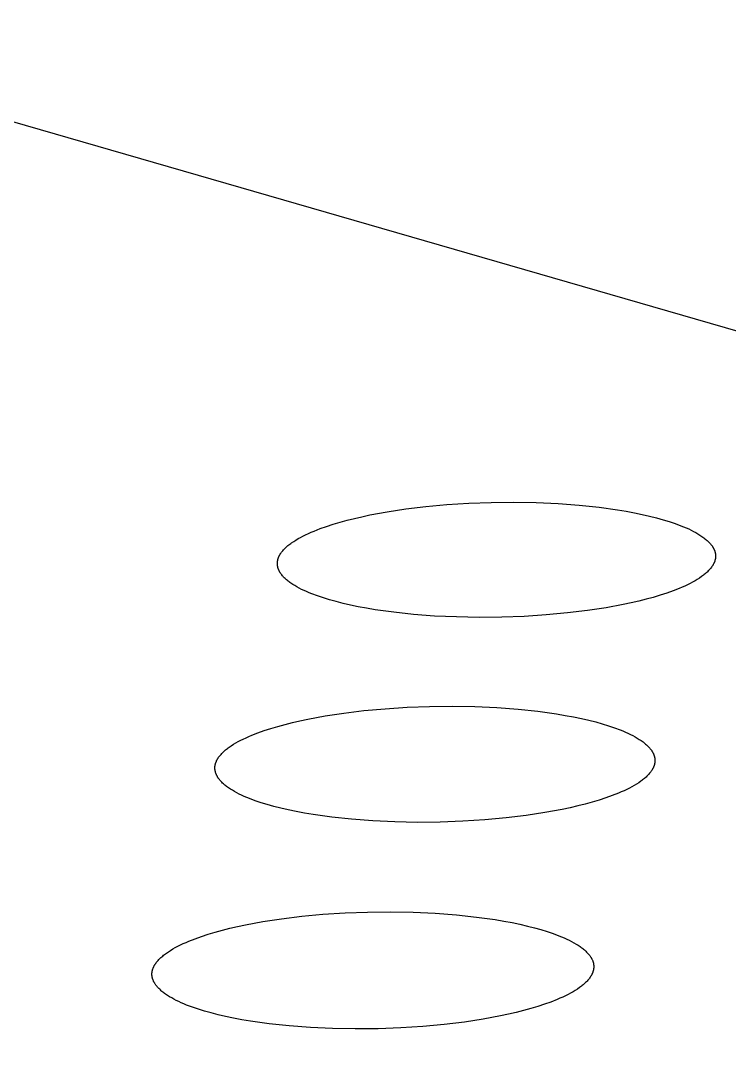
# Model space of a CAD drawing. Header units: millimetres. Extents: x -987 to 2591, y -102 to 2398.
# Drawn here: x -106.68 to -97.31, y 748.63 to 762.49 of the extents above; entities that cross this region are included whole.
import ezdxf

# ---------------------------------------------------------------- set-up
doc = ezdxf.new("R2010")
doc.units = ezdxf.units.MM
doc.header["$MEASUREMENT"] = 0
doc.layers.add('Utwórz2D linie widoczne', color=7, linetype='Continuous', true_color=0x000000)

msp = doc.modelspace()

# ---------------------------------------------------------------- linework, layer by layer
at = {"layer": 'Utwórz2D linie widoczne'}
for p, q in [((-146.357, 772.605), (34.728, 720.23)), ((-101.589, 756.031), (-101.324, 756.063)), ((-101.324, 756.063), (-101.045, 756.089)), ((-101.045, 756.089), (-100.755, 756.107)), ((-100.755, 756.107), (-100.458, 756.118)), ((-100.458, 756.118), (-100.158, 756.121)), ((-100.158, 756.121), (-99.861, 756.116)), ((-99.861, 756.116), (-99.571, 756.102)), ((-99.571, 756.102), (-99.293, 756.081)), ((-99.293, 756.081), (-99.03, 756.054)), ((-99.03, 756.054), (-98.785, 756.019)), ((-102.365, 755.882), (-102.268, 755.906)), ((-102.268, 755.906), (-102.168, 755.929)), ((-102.168, 755.929), (-102.062, 755.952)), ((-102.062, 755.952), (-101.835, 755.994)), ((-101.835, 755.994), (-101.589, 756.031)), ((-98.785, 756.019), (-98.671, 756)), ((-98.671, 756), (-98.562, 755.98)), ((-98.562, 755.98), (-98.458, 755.959)), ((-98.458, 755.959), (-98.361, 755.936)), ((-98.361, 755.936), (-98.269, 755.913)), ((-98.269, 755.913), (-98.182, 755.889)), ((-102.803, 755.739), (-102.723, 755.771)), ((-102.723, 755.771), (-102.638, 755.801)), ((-102.638, 755.801), (-102.55, 755.829)), ((-102.55, 755.829), (-102.459, 755.857)), ((-102.459, 755.857), (-102.365, 755.882)), ((-98.182, 755.889), (-98.101, 755.865)), ((-98.101, 755.865), (-98.022, 755.838)), ((-98.022, 755.838), (-97.947, 755.81)), ((-97.947, 755.81), (-97.911, 755.796)), ((-97.911, 755.796), (-97.877, 755.781)), ((-97.877, 755.781), (-97.843, 755.766)), ((-97.843, 755.766), (-97.81, 755.75)), ((-103.044, 755.62), (-103.013, 755.638)), ((-103.013, 755.638), (-102.982, 755.655)), ((-102.982, 755.655), (-102.949, 755.673)), ((-102.949, 755.673), (-102.914, 755.69)), ((-102.914, 755.69), (-102.878, 755.707)), ((-102.878, 755.707), (-102.841, 755.723)), ((-102.841, 755.723), (-102.803, 755.739)), ((-97.81, 755.75), (-97.779, 755.735)), ((-97.779, 755.735), (-97.749, 755.719)), ((-97.749, 755.719), (-97.721, 755.702)), ((-97.721, 755.702), (-97.694, 755.685)), ((-97.694, 755.685), (-97.668, 755.668)), ((-97.668, 755.668), (-97.656, 755.66)), ((-97.656, 755.66), (-97.644, 755.651)), ((-97.644, 755.651), (-97.633, 755.642)), ((-97.633, 755.642), (-97.621, 755.633)), ((-97.621, 755.633), (-97.611, 755.624)), ((-97.611, 755.624), (-97.6, 755.615)), ((-103.217, 755.479), (-103.208, 755.489)), ((-103.208, 755.489), (-103.199, 755.498)), ((-103.199, 755.498), (-103.19, 755.508)), ((-103.19, 755.508), (-103.18, 755.518)), ((-103.18, 755.518), (-103.17, 755.527)), ((-103.17, 755.527), (-103.159, 755.537)), ((-103.159, 755.537), (-103.148, 755.546)), ((-103.148, 755.546), (-103.136, 755.555)), ((-103.136, 755.555), (-103.124, 755.565)), ((-103.124, 755.565), (-103.112, 755.574)), ((-103.112, 755.574), (-103.099, 755.583)), ((-103.099, 755.583), (-103.072, 755.602)), ((-103.072, 755.602), (-103.044, 755.62)), ((-97.6, 755.615), (-97.591, 755.606)), ((-97.591, 755.606), (-97.581, 755.597)), ((-97.581, 755.597), (-97.572, 755.588)), ((-97.572, 755.588), (-97.564, 755.579)), ((-97.564, 755.579), (-97.555, 755.57)), ((-97.555, 755.57), (-97.548, 755.56)), ((-97.548, 755.56), (-97.541, 755.551)), ((-97.541, 755.551), (-97.534, 755.542)), ((-97.534, 755.542), (-97.53, 755.537)), ((-97.53, 755.537), (-97.527, 755.532)), ((-97.527, 755.532), (-97.524, 755.527)), ((-97.524, 755.527), (-97.521, 755.523)), ((-97.521, 755.523), (-97.519, 755.518)), ((-97.519, 755.518), (-97.516, 755.513)), ((-97.516, 755.513), (-97.513, 755.508)), ((-97.513, 755.508), (-97.511, 755.504)), ((-97.511, 755.504), (-97.509, 755.499)), ((-97.509, 755.499), (-97.507, 755.494)), ((-97.507, 755.494), (-97.504, 755.489)), ((-97.504, 755.489), (-97.502, 755.484)), ((-97.502, 755.484), (-97.501, 755.48)), ((-103.286, 755.341), (-103.285, 755.346)), ((-103.285, 755.346), (-103.284, 755.351)), ((-103.284, 755.351), (-103.283, 755.356)), ((-103.283, 755.356), (-103.282, 755.361)), ((-103.282, 755.361), (-103.28, 755.366)), ((-103.28, 755.366), (-103.279, 755.371)), ((-103.279, 755.371), (-103.277, 755.376)), ((-103.277, 755.376), (-103.276, 755.381)), ((-103.276, 755.381), (-103.274, 755.386)), ((-103.274, 755.386), (-103.272, 755.391)), ((-103.272, 755.391), (-103.27, 755.396)), ((-103.27, 755.396), (-103.268, 755.401)), ((-103.268, 755.401), (-103.265, 755.406)), ((-103.265, 755.406), (-103.263, 755.411)), ((-103.263, 755.411), (-103.261, 755.415)), ((-103.261, 755.415), (-103.258, 755.42)), ((-103.258, 755.42), (-103.255, 755.425)), ((-103.255, 755.425), (-103.252, 755.43)), ((-103.252, 755.43), (-103.249, 755.435)), ((-103.249, 755.435), (-103.246, 755.44)), ((-103.246, 755.44), (-103.239, 755.45)), ((-103.239, 755.45), (-103.232, 755.46)), ((-103.232, 755.46), (-103.225, 755.469)), ((-103.225, 755.469), (-103.217, 755.479)), ((-97.501, 755.48), (-97.499, 755.475)), ((-97.499, 755.475), (-97.497, 755.47)), ((-97.496, 755.347), (-97.498, 755.342)), ((-97.497, 755.47), (-97.496, 755.465)), ((-97.496, 755.465), (-97.494, 755.46)), ((-97.495, 755.352), (-97.496, 755.347)), ((-97.493, 755.357), (-97.495, 755.352)), ((-97.494, 755.46), (-97.493, 755.455)), ((-97.493, 755.455), (-97.492, 755.45)), ((-97.492, 755.362), (-97.493, 755.357)), ((-97.492, 755.45), (-97.491, 755.446)), ((-97.491, 755.367), (-97.492, 755.362)), ((-97.491, 755.446), (-97.49, 755.441)), ((-97.49, 755.372), (-97.491, 755.367)), ((-97.49, 755.441), (-97.489, 755.436)), ((-97.489, 755.377), (-97.49, 755.372)), ((-97.489, 755.436), (-97.489, 755.431)), ((-97.489, 755.431), (-97.488, 755.426)), ((-97.488, 755.387), (-97.489, 755.382)), ((-97.489, 755.382), (-97.489, 755.377)), ((-97.488, 755.426), (-97.488, 755.421)), ((-97.488, 755.421), (-97.487, 755.416)), ((-97.487, 755.396), (-97.488, 755.392)), ((-97.488, 755.392), (-97.488, 755.387)), ((-97.487, 755.416), (-97.487, 755.411)), ((-97.487, 755.411), (-97.487, 755.406)), ((-97.487, 755.406), (-97.487, 755.401)), ((-97.487, 755.401), (-97.487, 755.396)), ((-103.288, 755.327), (-103.287, 755.332)), ((-103.288, 755.322), (-103.288, 755.327)), ((-103.288, 755.317), (-103.288, 755.322)), ((-103.288, 755.312), (-103.288, 755.317)), ((-103.288, 755.307), (-103.288, 755.312)), ((-103.288, 755.302), (-103.288, 755.307)), ((-103.288, 755.297), (-103.288, 755.302)), ((-103.288, 755.292), (-103.288, 755.297)), ((-103.287, 755.287), (-103.288, 755.292)), ((-103.287, 755.337), (-103.286, 755.341)), ((-103.287, 755.332), (-103.287, 755.337)), ((-103.286, 755.282), (-103.287, 755.287)), ((-103.286, 755.278), (-103.286, 755.282)), ((-103.285, 755.273), (-103.286, 755.278)), ((-103.284, 755.268), (-103.285, 755.273)), ((-103.283, 755.263), (-103.284, 755.268)), ((-103.282, 755.258), (-103.283, 755.263)), ((-103.28, 755.253), (-103.282, 755.258)), ((-103.279, 755.248), (-103.28, 755.253)), ((-103.277, 755.243), (-103.279, 755.248)), ((-103.276, 755.239), (-103.277, 755.243)), ((-103.274, 755.234), (-103.276, 755.239)), ((-103.272, 755.229), (-103.274, 755.234)), ((-103.27, 755.224), (-103.272, 755.229)), ((-103.268, 755.219), (-103.27, 755.224)), ((-103.265, 755.215), (-103.268, 755.219)), ((-103.263, 755.21), (-103.265, 755.215)), ((-103.26, 755.205), (-103.263, 755.21)), ((-97.584, 755.21), (-97.594, 755.201)), ((-97.574, 755.22), (-97.584, 755.21)), ((-97.566, 755.23), (-97.574, 755.22)), ((-97.557, 755.239), (-97.566, 755.23)), ((-97.549, 755.249), (-97.557, 755.239)), ((-97.542, 755.259), (-97.549, 755.249)), ((-97.535, 755.268), (-97.542, 755.259)), ((-97.528, 755.278), (-97.535, 755.268)), ((-97.525, 755.283), (-97.528, 755.278)), ((-97.522, 755.288), (-97.525, 755.283)), ((-97.519, 755.293), (-97.522, 755.288)), ((-97.517, 755.298), (-97.519, 755.293)), ((-97.514, 755.303), (-97.517, 755.298)), ((-97.512, 755.308), (-97.514, 755.303)), ((-97.509, 755.313), (-97.512, 755.308)), ((-97.507, 755.318), (-97.509, 755.313)), ((-97.505, 755.322), (-97.507, 755.318)), ((-97.503, 755.327), (-97.505, 755.322)), ((-97.501, 755.332), (-97.503, 755.327)), ((-97.499, 755.337), (-97.501, 755.332)), ((-97.498, 755.342), (-97.499, 755.337)), ((-103.258, 755.2), (-103.26, 755.205)), ((-103.255, 755.195), (-103.258, 755.2)), ((-103.252, 755.191), (-103.255, 755.195)), ((-103.249, 755.186), (-103.252, 755.191)), ((-103.246, 755.181), (-103.249, 755.186)), ((-103.243, 755.176), (-103.246, 755.181)), ((-103.236, 755.167), (-103.243, 755.176)), ((-103.229, 755.158), (-103.236, 755.167)), ((-103.221, 755.148), (-103.229, 755.158)), ((-103.213, 755.139), (-103.221, 755.148)), ((-103.205, 755.13), (-103.213, 755.139)), ((-103.196, 755.121), (-103.205, 755.13)), ((-103.187, 755.112), (-103.196, 755.121)), ((-103.177, 755.103), (-103.187, 755.112)), ((-103.167, 755.094), (-103.177, 755.103)), ((-103.156, 755.085), (-103.167, 755.094)), ((-103.145, 755.076), (-103.156, 755.085)), ((-103.134, 755.067), (-103.145, 755.076)), ((-97.759, 755.08), (-97.791, 755.063)), ((-97.729, 755.098), (-97.759, 755.08)), ((-97.701, 755.116), (-97.729, 755.098)), ((-97.674, 755.135), (-97.701, 755.116)), ((-97.661, 755.144), (-97.674, 755.135)), ((-97.649, 755.153), (-97.661, 755.144)), ((-97.637, 755.163), (-97.649, 755.153)), ((-97.625, 755.172), (-97.637, 755.163)), ((-97.614, 755.182), (-97.625, 755.172)), ((-97.604, 755.191), (-97.614, 755.182)), ((-97.594, 755.201), (-97.604, 755.191)), ((-103.122, 755.058), (-103.134, 755.067)), ((-103.11, 755.05), (-103.122, 755.058)), ((-103.097, 755.041), (-103.11, 755.05)), ((-103.084, 755.033), (-103.097, 755.041)), ((-103.057, 755.016), (-103.084, 755.033)), ((-103.029, 754.999), (-103.057, 755.016)), ((-102.999, 754.983), (-103.029, 754.999)), ((-102.968, 754.967), (-102.999, 754.983)), ((-102.935, 754.952), (-102.968, 754.967)), ((-102.902, 754.937), (-102.935, 754.952)), ((-102.867, 754.922), (-102.902, 754.937)), ((-98.049, 754.947), (-98.134, 754.917)), ((-97.969, 754.978), (-98.049, 754.947)), ((-97.931, 754.995), (-97.969, 754.978)), ((-97.894, 755.011), (-97.931, 754.995)), ((-97.858, 755.028), (-97.894, 755.011)), ((-97.824, 755.045), (-97.858, 755.028)), ((-97.791, 755.063), (-97.824, 755.045)), ((-102.831, 754.907), (-102.867, 754.922)), ((-102.756, 754.879), (-102.831, 754.907)), ((-102.678, 754.853), (-102.756, 754.879)), ((-102.596, 754.828), (-102.678, 754.853)), ((-102.51, 754.804), (-102.596, 754.828)), ((-102.418, 754.781), (-102.51, 754.804)), ((-98.504, 754.811), (-98.604, 754.788)), ((-98.407, 754.835), (-98.504, 754.811)), ((-98.313, 754.861), (-98.407, 754.835)), ((-98.222, 754.888), (-98.313, 754.861)), ((-98.134, 754.917), (-98.222, 754.888)), ((-102.32, 754.758), (-102.418, 754.781)), ((-102.217, 754.737), (-102.32, 754.758)), ((-102.108, 754.717), (-102.217, 754.737)), ((-101.993, 754.697), (-102.108, 754.717)), ((-101.748, 754.663), (-101.993, 754.697)), ((-101.485, 754.635), (-101.748, 754.663)), ((-99.449, 754.654), (-99.728, 754.628)), ((-99.184, 754.686), (-99.449, 754.654)), ((-98.937, 754.723), (-99.184, 754.686)), ((-98.71, 754.765), (-98.937, 754.723)), ((-98.604, 754.788), (-98.71, 754.765)), ((-101.206, 754.614), (-101.485, 754.635)), ((-100.915, 754.601), (-101.206, 754.614)), ((-100.617, 754.596), (-100.915, 754.601)), ((-100.317, 754.599), (-100.617, 754.596)), ((-100.019, 754.609), (-100.317, 754.599)), ((-99.728, 754.628), (-100.019, 754.609)), ((-101.862, 753.387), (-101.57, 753.406)), ((-101.57, 753.406), (-101.272, 753.417)), ((-101.272, 753.417), (-100.971, 753.42)), ((-100.971, 753.42), (-100.673, 753.415)), ((-100.673, 753.415), (-100.382, 753.401)), ((-102.883, 753.249), (-102.655, 753.292)), ((-102.655, 753.292), (-102.408, 753.329)), ((-102.408, 753.329), (-102.142, 753.362)), ((-102.142, 753.362), (-101.862, 753.387)), ((-100.382, 753.401), (-100.102, 753.38)), ((-100.102, 753.38), (-99.838, 753.352)), ((-99.838, 753.352), (-99.593, 753.318)), ((-99.593, 753.318), (-99.478, 753.298)), ((-99.478, 753.298), (-99.368, 753.278)), ((-99.368, 753.278), (-99.264, 753.256)), ((-103.373, 753.126), (-103.282, 753.153)), ((-103.282, 753.153), (-103.187, 753.179)), ((-103.187, 753.179), (-103.09, 753.204)), ((-103.09, 753.204), (-102.989, 753.227)), ((-102.989, 753.227), (-102.883, 753.249)), ((-99.264, 753.256), (-99.166, 753.234)), ((-99.166, 753.234), (-99.074, 753.211)), ((-99.074, 753.211), (-98.987, 753.187)), ((-98.987, 753.187), (-98.905, 753.161)), ((-98.905, 753.161), (-98.827, 753.135)), ((-98.827, 753.135), (-98.751, 753.107)), ((-103.739, 752.985), (-103.703, 753.002)), ((-103.703, 753.002), (-103.666, 753.019)), ((-103.666, 753.019), (-103.627, 753.035)), ((-103.627, 753.035), (-103.547, 753.067)), ((-103.547, 753.067), (-103.462, 753.097)), ((-103.462, 753.097), (-103.373, 753.126)), ((-98.751, 753.107), (-98.715, 753.092)), ((-98.715, 753.092), (-98.68, 753.077)), ((-98.68, 753.077), (-98.647, 753.062)), ((-98.647, 753.062), (-98.614, 753.046)), ((-98.614, 753.046), (-98.583, 753.031)), ((-98.583, 753.031), (-98.553, 753.014)), ((-98.553, 753.014), (-98.524, 752.998)), ((-98.524, 752.998), (-98.497, 752.981)), ((-103.974, 752.84), (-103.962, 752.85)), ((-103.962, 752.85), (-103.95, 752.859)), ((-103.95, 752.859), (-103.938, 752.869)), ((-103.938, 752.869), (-103.925, 752.878)), ((-103.925, 752.878), (-103.898, 752.897)), ((-103.898, 752.897), (-103.869, 752.915)), ((-103.869, 752.915), (-103.839, 752.933)), ((-103.839, 752.933), (-103.807, 752.951)), ((-103.807, 752.951), (-103.774, 752.968)), ((-103.774, 752.968), (-103.739, 752.985)), ((-98.497, 752.981), (-98.471, 752.964)), ((-98.471, 752.964), (-98.459, 752.955)), ((-98.459, 752.955), (-98.447, 752.946)), ((-98.447, 752.946), (-98.436, 752.937)), ((-98.436, 752.937), (-98.424, 752.928)), ((-98.424, 752.928), (-98.414, 752.919)), ((-98.414, 752.919), (-98.403, 752.91)), ((-98.403, 752.91), (-98.394, 752.901)), ((-98.394, 752.901), (-98.384, 752.892)), ((-98.384, 752.892), (-98.375, 752.883)), ((-98.375, 752.883), (-98.366, 752.874)), ((-98.366, 752.874), (-98.358, 752.864)), ((-98.358, 752.864), (-98.351, 752.855)), ((-98.351, 752.855), (-98.343, 752.845)), ((-104.087, 752.709), (-104.084, 752.714)), ((-104.084, 752.714), (-104.081, 752.719)), ((-104.081, 752.719), (-104.079, 752.724)), ((-104.079, 752.724), (-104.076, 752.728)), ((-104.076, 752.728), (-104.072, 752.733)), ((-104.072, 752.733), (-104.066, 752.743)), ((-104.066, 752.743), (-104.059, 752.753)), ((-104.059, 752.753), (-104.051, 752.763)), ((-104.051, 752.763), (-104.043, 752.773)), ((-104.043, 752.773), (-104.034, 752.782)), ((-104.034, 752.782), (-104.025, 752.792)), ((-104.025, 752.792), (-104.016, 752.802)), ((-104.016, 752.802), (-104.006, 752.812)), ((-104.006, 752.812), (-103.996, 752.821)), ((-103.996, 752.821), (-103.985, 752.831)), ((-103.985, 752.831), (-103.974, 752.84)), ((-98.343, 752.845), (-98.336, 752.836)), ((-98.336, 752.836), (-98.333, 752.831)), ((-98.333, 752.831), (-98.33, 752.826)), ((-98.33, 752.826), (-98.327, 752.822)), ((-98.327, 752.822), (-98.324, 752.817)), ((-98.324, 752.817), (-98.321, 752.812)), ((-98.321, 752.812), (-98.319, 752.807)), ((-98.319, 752.807), (-98.316, 752.802)), ((-98.316, 752.802), (-98.314, 752.798)), ((-98.314, 752.798), (-98.311, 752.793)), ((-98.311, 752.793), (-98.309, 752.788)), ((-98.309, 752.788), (-98.307, 752.783)), ((-98.307, 752.783), (-98.305, 752.778)), ((-98.305, 752.778), (-98.303, 752.773)), ((-98.303, 752.773), (-98.302, 752.768)), ((-98.302, 752.768), (-98.3, 752.764)), ((-98.3, 752.764), (-98.298, 752.759)), ((-98.298, 752.759), (-98.297, 752.754)), ((-98.297, 752.754), (-98.296, 752.749)), ((-98.296, 752.749), (-98.295, 752.744)), ((-98.295, 752.744), (-98.294, 752.739)), ((-98.294, 752.739), (-98.293, 752.734)), ((-98.293, 752.734), (-98.292, 752.729)), ((-98.292, 752.729), (-98.291, 752.724)), ((-98.291, 752.724), (-98.291, 752.719)), ((-98.291, 752.719), (-98.29, 752.714)), ((-98.29, 752.714), (-98.29, 752.709)), ((-104.115, 752.614), (-104.114, 752.619)), ((-104.115, 752.609), (-104.115, 752.614)), ((-104.115, 752.604), (-104.115, 752.609)), ((-104.115, 752.599), (-104.115, 752.604)), ((-104.115, 752.594), (-104.115, 752.599)), ((-104.115, 752.589), (-104.115, 752.594)), ((-104.114, 752.584), (-104.115, 752.589)), ((-104.114, 752.624), (-104.113, 752.629)), ((-104.114, 752.619), (-104.114, 752.624)), ((-104.114, 752.58), (-104.114, 752.584)), ((-104.113, 752.575), (-104.114, 752.58)), ((-104.113, 752.629), (-104.112, 752.634)), ((-104.112, 752.57), (-104.113, 752.575)), ((-104.112, 752.639), (-104.111, 752.644)), ((-104.112, 752.634), (-104.112, 752.639)), ((-104.111, 752.644), (-104.11, 752.649)), ((-104.11, 752.649), (-104.108, 752.654)), ((-104.108, 752.654), (-104.107, 752.659)), ((-104.107, 752.659), (-104.106, 752.664)), ((-104.106, 752.664), (-104.104, 752.669)), ((-104.104, 752.669), (-104.102, 752.674)), ((-104.102, 752.674), (-104.1, 752.679)), ((-104.1, 752.679), (-104.098, 752.684)), ((-104.098, 752.684), (-104.096, 752.689)), ((-104.096, 752.689), (-104.094, 752.694)), ((-104.094, 752.694), (-104.092, 752.699)), ((-104.092, 752.699), (-104.089, 752.704)), ((-104.089, 752.704), (-104.087, 752.709)), ((-98.328, 752.575), (-98.331, 752.57)), ((-98.325, 752.58), (-98.328, 752.575)), ((-98.322, 752.585), (-98.325, 752.58)), ((-98.32, 752.59), (-98.322, 752.585)), ((-98.317, 752.595), (-98.32, 752.59)), ((-98.315, 752.6), (-98.317, 752.595)), ((-98.312, 752.605), (-98.315, 752.6)), ((-98.31, 752.61), (-98.312, 752.605)), ((-98.308, 752.615), (-98.31, 752.61)), ((-98.306, 752.62), (-98.308, 752.615)), ((-98.304, 752.625), (-98.306, 752.62)), ((-98.302, 752.63), (-98.304, 752.625)), ((-98.3, 752.635), (-98.302, 752.63)), ((-98.299, 752.64), (-98.3, 752.635)), ((-98.297, 752.645), (-98.299, 752.64)), ((-98.296, 752.65), (-98.297, 752.645)), ((-98.295, 752.655), (-98.296, 752.65)), ((-98.294, 752.66), (-98.295, 752.655)), ((-98.293, 752.665), (-98.294, 752.66)), ((-98.292, 752.67), (-98.293, 752.665)), ((-98.291, 752.675), (-98.292, 752.67)), ((-98.29, 752.685), (-98.291, 752.68)), ((-98.291, 752.68), (-98.291, 752.675)), ((-98.29, 752.709), (-98.29, 752.704)), ((-98.29, 752.704), (-98.29, 752.699)), ((-98.29, 752.699), (-98.29, 752.695)), ((-98.29, 752.695), (-98.29, 752.69)), ((-98.29, 752.69), (-98.29, 752.685)), ((-104.112, 752.565), (-104.112, 752.57)), ((-104.111, 752.56), (-104.112, 752.565)), ((-104.109, 752.555), (-104.111, 752.56)), ((-104.108, 752.55), (-104.109, 752.555)), ((-104.107, 752.545), (-104.108, 752.55)), ((-104.106, 752.54), (-104.107, 752.545)), ((-104.104, 752.535), (-104.106, 752.54)), ((-104.102, 752.53), (-104.104, 752.535)), ((-104.1, 752.526), (-104.102, 752.53)), ((-104.099, 752.521), (-104.1, 752.526)), ((-104.096, 752.516), (-104.099, 752.521)), ((-104.094, 752.511), (-104.096, 752.516)), ((-104.092, 752.506), (-104.094, 752.511)), ((-104.09, 752.501), (-104.092, 752.506)), ((-104.087, 752.496), (-104.09, 752.501)), ((-104.084, 752.492), (-104.087, 752.496)), ((-104.082, 752.487), (-104.084, 752.492)), ((-104.079, 752.482), (-104.082, 752.487)), ((-104.076, 752.477), (-104.079, 752.482)), ((-104.073, 752.472), (-104.076, 752.477)), ((-104.07, 752.468), (-104.073, 752.472)), ((-104.063, 752.458), (-104.07, 752.468)), ((-104.056, 752.449), (-104.063, 752.458)), ((-104.048, 752.439), (-104.056, 752.449)), ((-104.04, 752.43), (-104.048, 752.439)), ((-98.465, 752.435), (-98.478, 752.426)), ((-98.453, 752.444), (-98.465, 752.435)), ((-98.441, 752.454), (-98.453, 752.444)), ((-98.429, 752.463), (-98.441, 752.454)), ((-98.418, 752.473), (-98.429, 752.463)), ((-98.407, 752.482), (-98.418, 752.473)), ((-98.397, 752.492), (-98.407, 752.482)), ((-98.387, 752.502), (-98.397, 752.492)), ((-98.378, 752.511), (-98.387, 752.502)), ((-98.369, 752.521), (-98.378, 752.511)), ((-98.36, 752.531), (-98.369, 752.521)), ((-98.352, 752.541), (-98.36, 752.531)), ((-98.345, 752.551), (-98.352, 752.541)), ((-98.338, 752.56), (-98.345, 752.551)), ((-98.331, 752.57), (-98.338, 752.56)), ((-104.031, 752.421), (-104.04, 752.43)), ((-104.022, 752.412), (-104.031, 752.421)), ((-104.013, 752.402), (-104.022, 752.412)), ((-104.003, 752.393), (-104.013, 752.402)), ((-103.993, 752.384), (-104.003, 752.393)), ((-103.982, 752.375), (-103.993, 752.384)), ((-103.971, 752.366), (-103.982, 752.375)), ((-103.96, 752.357), (-103.971, 752.366)), ((-103.948, 752.349), (-103.96, 752.357)), ((-103.936, 752.34), (-103.948, 752.349)), ((-103.923, 752.331), (-103.936, 752.34)), ((-103.91, 752.323), (-103.923, 752.331)), ((-103.883, 752.306), (-103.91, 752.323)), ((-103.855, 752.289), (-103.883, 752.306)), ((-98.699, 752.301), (-98.736, 752.284)), ((-98.663, 752.318), (-98.699, 752.301)), ((-98.628, 752.335), (-98.663, 752.318)), ((-98.595, 752.353), (-98.628, 752.335)), ((-98.564, 752.371), (-98.595, 752.353)), ((-98.533, 752.389), (-98.564, 752.371)), ((-98.505, 752.407), (-98.533, 752.389)), ((-98.478, 752.426), (-98.505, 752.407)), ((-103.825, 752.273), (-103.855, 752.289)), ((-103.793, 752.257), (-103.825, 752.273)), ((-103.761, 752.241), (-103.793, 752.257)), ((-103.727, 752.226), (-103.761, 752.241)), ((-103.692, 752.211), (-103.727, 752.226)), ((-103.656, 752.196), (-103.692, 752.211)), ((-103.581, 752.168), (-103.656, 752.196)), ((-103.503, 752.141), (-103.581, 752.168)), ((-99.028, 752.177), (-99.12, 752.15)), ((-98.94, 752.206), (-99.028, 752.177)), ((-98.855, 752.236), (-98.94, 752.206)), ((-98.774, 752.268), (-98.855, 752.236)), ((-98.736, 752.284), (-98.774, 752.268)), ((-103.421, 752.116), (-103.503, 752.141)), ((-103.334, 752.092), (-103.421, 752.116)), ((-103.242, 752.069), (-103.334, 752.092)), ((-103.144, 752.046), (-103.242, 752.069)), ((-103.04, 752.025), (-103.144, 752.046)), ((-102.93, 752.004), (-103.04, 752.025)), ((-99.518, 752.053), (-99.746, 752.011)), ((-99.412, 752.076), (-99.518, 752.053)), ((-99.311, 752.099), (-99.412, 752.076)), ((-99.214, 752.124), (-99.311, 752.099)), ((-99.12, 752.15), (-99.214, 752.124)), ((-102.815, 751.985), (-102.93, 752.004)), ((-102.569, 751.95), (-102.815, 751.985)), ((-102.305, 751.922), (-102.569, 751.95)), ((-102.025, 751.901), (-102.305, 751.922)), ((-101.733, 751.887), (-102.025, 751.901)), ((-101.434, 751.882), (-101.733, 751.887)), ((-101.132, 751.885), (-101.434, 751.882)), ((-100.833, 751.896), (-101.132, 751.885)), ((-100.541, 751.915), (-100.833, 751.896)), ((-100.26, 751.941), (-100.541, 751.915)), ((-99.994, 751.973), (-100.26, 751.941)), ((-99.746, 752.011), (-99.994, 751.973)), ((-103.233, 750.605), (-102.966, 750.638)), ((-102.966, 750.638), (-102.685, 750.664)), ((-102.685, 750.664), (-102.392, 750.683)), ((-102.392, 750.683), (-102.093, 750.694)), ((-102.093, 750.694), (-101.791, 750.697)), ((-101.791, 750.697), (-101.491, 750.691)), ((-101.491, 750.691), (-101.199, 750.678)), ((-101.199, 750.678), (-100.918, 750.656)), ((-100.918, 750.656), (-100.653, 750.628)), ((-103.919, 750.479), (-103.817, 750.502)), ((-103.817, 750.502), (-103.711, 750.525)), ((-103.711, 750.525), (-103.482, 750.567)), ((-103.482, 750.567), (-103.233, 750.605)), ((-100.653, 750.628), (-100.407, 750.594)), ((-100.407, 750.594), (-100.291, 750.574)), ((-100.291, 750.574), (-100.181, 750.554)), ((-100.181, 750.554), (-100.077, 750.532)), ((-100.077, 750.532), (-99.978, 750.509)), ((-99.978, 750.509), (-99.886, 750.486)), ((-104.377, 750.341), (-104.292, 750.371)), ((-104.292, 750.371), (-104.203, 750.4)), ((-104.203, 750.4), (-104.111, 750.428)), ((-104.111, 750.428), (-104.016, 750.454)), ((-104.016, 750.454), (-103.919, 750.479)), ((-99.886, 750.486), (-99.799, 750.461)), ((-99.799, 750.461), (-99.717, 750.436)), ((-99.717, 750.436), (-99.638, 750.409)), ((-99.638, 750.409), (-99.562, 750.381)), ((-99.562, 750.381), (-99.526, 750.366)), ((-99.526, 750.366), (-99.491, 750.351)), ((-104.671, 750.206), (-104.639, 750.224)), ((-104.639, 750.224), (-104.605, 750.241)), ((-104.605, 750.241), (-104.57, 750.259)), ((-104.57, 750.259), (-104.534, 750.276)), ((-104.534, 750.276), (-104.497, 750.292)), ((-104.497, 750.292), (-104.458, 750.309)), ((-104.458, 750.309), (-104.377, 750.341)), ((-99.491, 750.351), (-99.457, 750.336)), ((-99.457, 750.336), (-99.424, 750.32)), ((-99.424, 750.32), (-99.393, 750.304)), ((-99.393, 750.304), (-99.363, 750.288)), ((-99.363, 750.288), (-99.334, 750.271)), ((-99.334, 750.271), (-99.307, 750.254)), ((-99.307, 750.254), (-99.294, 750.245)), ((-99.294, 750.245), (-99.281, 750.237)), ((-99.281, 750.237), (-99.269, 750.228)), ((-99.269, 750.228), (-99.257, 750.219)), ((-99.257, 750.219), (-99.245, 750.21)), ((-104.849, 750.074), (-104.839, 750.083)), ((-104.839, 750.083), (-104.829, 750.093)), ((-104.829, 750.093), (-104.818, 750.103)), ((-104.818, 750.103), (-104.806, 750.112)), ((-104.806, 750.112), (-104.795, 750.122)), ((-104.795, 750.122), (-104.783, 750.131)), ((-104.783, 750.131), (-104.77, 750.141)), ((-104.77, 750.141), (-104.757, 750.15)), ((-104.757, 750.15), (-104.73, 750.169)), ((-104.73, 750.169), (-104.701, 750.187)), ((-104.701, 750.187), (-104.671, 750.206)), ((-99.245, 750.21), (-99.234, 750.201)), ((-99.234, 750.201), (-99.223, 750.192)), ((-99.223, 750.192), (-99.213, 750.183)), ((-99.213, 750.183), (-99.203, 750.174)), ((-99.203, 750.174), (-99.194, 750.164)), ((-99.194, 750.164), (-99.185, 750.155)), ((-99.185, 750.155), (-99.176, 750.146)), ((-99.176, 750.146), (-99.168, 750.136)), ((-99.168, 750.136), (-99.16, 750.127)), ((-99.16, 750.127), (-99.153, 750.117)), ((-99.153, 750.117), (-99.146, 750.108)), ((-99.146, 750.108), (-99.143, 750.103)), ((-99.143, 750.103), (-99.139, 750.098)), ((-99.139, 750.098), (-99.136, 750.093)), ((-99.136, 750.093), (-99.133, 750.089)), ((-99.133, 750.089), (-99.131, 750.084)), ((-99.131, 750.084), (-99.128, 750.079)), ((-99.128, 750.079), (-99.125, 750.074)), ((-104.939, 749.934), (-104.937, 749.939)), ((-104.937, 749.939), (-104.936, 749.944)), ((-104.936, 749.944), (-104.934, 749.949)), ((-104.934, 749.949), (-104.932, 749.955)), ((-104.932, 749.955), (-104.93, 749.96)), ((-104.93, 749.96), (-104.928, 749.965)), ((-104.928, 749.965), (-104.925, 749.97)), ((-104.925, 749.97), (-104.923, 749.975)), ((-104.923, 749.975), (-104.92, 749.98)), ((-104.92, 749.98), (-104.918, 749.985)), ((-104.918, 749.985), (-104.915, 749.99)), ((-104.915, 749.99), (-104.912, 749.995)), ((-104.912, 749.995), (-104.909, 750)), ((-104.909, 750), (-104.906, 750.004)), ((-104.906, 750.004), (-104.899, 750.014)), ((-104.899, 750.014), (-104.892, 750.024)), ((-104.892, 750.024), (-104.884, 750.034)), ((-104.884, 750.034), (-104.876, 750.044)), ((-104.876, 750.044), (-104.867, 750.054)), ((-104.867, 750.054), (-104.858, 750.064)), ((-104.858, 750.064), (-104.849, 750.074)), ((-99.125, 750.074), (-99.123, 750.069)), ((-99.123, 750.069), (-99.121, 750.064)), ((-99.121, 750.064), (-99.118, 750.059)), ((-99.118, 750.059), (-99.116, 750.055)), ((-99.116, 750.055), (-99.114, 750.05)), ((-99.114, 750.05), (-99.113, 750.045)), ((-99.113, 750.045), (-99.111, 750.04)), ((-99.111, 750.04), (-99.109, 750.035)), ((-99.109, 750.035), (-99.108, 750.03)), ((-99.108, 750.03), (-99.106, 750.025)), ((-99.106, 750.025), (-99.105, 750.02)), ((-99.105, 750.02), (-99.104, 750.015)), ((-99.104, 750.015), (-99.103, 750.01)), ((-99.103, 750.01), (-99.102, 750.005)), ((-99.102, 750.005), (-99.101, 750)), ((-99.101, 749.945), (-99.102, 749.94)), ((-99.102, 749.94), (-99.102, 749.935)), ((-99.101, 750), (-99.101, 749.995)), ((-99.101, 749.995), (-99.1, 749.99)), ((-99.1, 749.95), (-99.101, 749.945)), ((-99.1, 749.99), (-99.1, 749.985)), ((-99.1, 749.985), (-99.099, 749.98)), ((-99.099, 749.965), (-99.1, 749.96)), ((-99.1, 749.96), (-99.1, 749.955)), ((-99.1, 749.955), (-99.1, 749.95)), ((-99.099, 749.98), (-99.099, 749.975)), ((-99.099, 749.975), (-99.099, 749.97)), ((-99.099, 749.97), (-99.099, 749.965)), ((-104.948, 749.889), (-104.947, 749.894)), ((-104.948, 749.884), (-104.948, 749.889)), ((-104.948, 749.879), (-104.948, 749.884)), ((-104.948, 749.874), (-104.948, 749.879)), ((-104.948, 749.869), (-104.948, 749.874)), ((-104.948, 749.864), (-104.948, 749.869)), ((-104.948, 749.859), (-104.948, 749.864)), ((-104.948, 749.854), (-104.948, 749.859)), ((-104.947, 749.849), (-104.948, 749.854)), ((-104.947, 749.899), (-104.946, 749.904)), ((-104.947, 749.894), (-104.947, 749.899)), ((-104.947, 749.844), (-104.947, 749.849)), ((-104.946, 749.839), (-104.947, 749.844)), ((-104.946, 749.904), (-104.945, 749.909)), ((-104.945, 749.834), (-104.946, 749.839)), ((-104.945, 749.909), (-104.944, 749.914)), ((-104.944, 749.829), (-104.945, 749.834)), ((-104.944, 749.914), (-104.943, 749.919)), ((-104.943, 749.824), (-104.944, 749.829)), ((-104.943, 749.919), (-104.942, 749.924)), ((-104.942, 749.82), (-104.943, 749.824)), ((-104.942, 749.924), (-104.94, 749.929)), ((-104.94, 749.815), (-104.942, 749.82)), ((-104.94, 749.929), (-104.939, 749.934)), ((-104.939, 749.81), (-104.94, 749.815)), ((-104.937, 749.805), (-104.939, 749.81)), ((-104.936, 749.8), (-104.937, 749.805)), ((-104.934, 749.795), (-104.936, 749.8)), ((-99.17, 749.8), (-99.179, 749.791)), ((-99.162, 749.81), (-99.17, 749.8)), ((-99.155, 749.82), (-99.162, 749.81)), ((-99.148, 749.83), (-99.155, 749.82)), ((-99.141, 749.84), (-99.148, 749.83)), ((-99.138, 749.845), (-99.141, 749.84)), ((-99.135, 749.85), (-99.138, 749.845)), ((-99.132, 749.855), (-99.135, 749.85)), ((-99.129, 749.86), (-99.132, 749.855)), ((-99.127, 749.865), (-99.129, 749.86)), ((-99.124, 749.87), (-99.127, 749.865)), ((-99.122, 749.875), (-99.124, 749.87)), ((-99.119, 749.88), (-99.122, 749.875)), ((-99.117, 749.885), (-99.119, 749.88)), ((-99.115, 749.89), (-99.117, 749.885)), ((-99.113, 749.895), (-99.115, 749.89)), ((-99.111, 749.9), (-99.113, 749.895)), ((-99.11, 749.905), (-99.111, 749.9)), ((-99.108, 749.91), (-99.11, 749.905)), ((-99.107, 749.915), (-99.108, 749.91)), ((-99.106, 749.92), (-99.107, 749.915)), ((-99.104, 749.925), (-99.106, 749.92)), ((-99.103, 749.93), (-99.104, 749.925)), ((-99.102, 749.935), (-99.103, 749.93)), ((-104.932, 749.79), (-104.934, 749.795)), ((-104.93, 749.785), (-104.932, 749.79)), ((-104.928, 749.78), (-104.93, 749.785)), ((-104.926, 749.775), (-104.928, 749.78)), ((-104.923, 749.77), (-104.926, 749.775)), ((-104.921, 749.766), (-104.923, 749.77)), ((-104.918, 749.761), (-104.921, 749.766)), ((-104.915, 749.756), (-104.918, 749.761)), ((-104.912, 749.751), (-104.915, 749.756)), ((-104.909, 749.746), (-104.912, 749.751)), ((-104.906, 749.741), (-104.909, 749.746)), ((-104.903, 749.737), (-104.906, 749.741)), ((-104.896, 749.727), (-104.903, 749.737)), ((-104.889, 749.718), (-104.896, 749.727)), ((-104.881, 749.708), (-104.889, 749.718)), ((-104.873, 749.699), (-104.881, 749.708)), ((-104.865, 749.689), (-104.873, 749.699)), ((-104.856, 749.68), (-104.865, 749.689)), ((-104.846, 749.671), (-104.856, 749.68)), ((-104.837, 749.662), (-104.846, 749.671)), ((-104.826, 749.652), (-104.837, 749.662)), ((-99.315, 749.675), (-99.344, 749.657)), ((-99.288, 749.694), (-99.315, 749.675)), ((-99.275, 749.704), (-99.288, 749.694)), ((-99.263, 749.713), (-99.275, 749.704)), ((-99.251, 749.723), (-99.263, 749.713)), ((-99.239, 749.732), (-99.251, 749.723)), ((-99.228, 749.742), (-99.239, 749.732)), ((-99.217, 749.751), (-99.228, 749.742)), ((-99.207, 749.761), (-99.217, 749.751)), ((-99.197, 749.771), (-99.207, 749.761)), ((-99.188, 749.781), (-99.197, 749.771)), ((-99.179, 749.791), (-99.188, 749.781)), ((-104.816, 749.643), (-104.826, 749.652)), ((-104.805, 749.634), (-104.816, 749.643)), ((-104.793, 749.625), (-104.805, 749.634)), ((-104.781, 749.617), (-104.793, 749.625)), ((-104.769, 749.608), (-104.781, 749.617)), ((-104.756, 749.599), (-104.769, 749.608)), ((-104.743, 749.59), (-104.756, 749.599)), ((-104.716, 749.573), (-104.743, 749.59)), ((-104.687, 749.557), (-104.716, 749.573)), ((-104.657, 749.54), (-104.687, 749.557)), ((-104.626, 749.524), (-104.657, 749.54)), ((-104.593, 749.508), (-104.626, 749.524)), ((-99.586, 749.535), (-99.667, 749.503)), ((-99.548, 749.552), (-99.586, 749.535)), ((-99.51, 749.569), (-99.548, 749.552)), ((-99.474, 749.586), (-99.51, 749.569)), ((-99.44, 749.603), (-99.474, 749.586)), ((-99.406, 749.621), (-99.44, 749.603)), ((-99.374, 749.639), (-99.406, 749.621)), ((-99.344, 749.657), (-99.374, 749.639)), ((-104.56, 749.493), (-104.593, 749.508)), ((-104.525, 749.478), (-104.56, 749.493)), ((-104.489, 749.463), (-104.525, 749.478)), ((-104.413, 749.435), (-104.489, 749.463)), ((-104.334, 749.408), (-104.413, 749.435)), ((-104.252, 749.382), (-104.334, 749.408)), ((-100.028, 749.39), (-100.126, 749.365)), ((-99.933, 749.416), (-100.028, 749.39)), ((-99.841, 749.444), (-99.933, 749.416)), ((-99.752, 749.473), (-99.841, 749.444)), ((-99.667, 749.503), (-99.752, 749.473)), ((-104.165, 749.358), (-104.252, 749.382)), ((-104.072, 749.334), (-104.165, 749.358)), ((-103.974, 749.312), (-104.072, 749.334)), ((-103.87, 749.29), (-103.974, 749.312)), ((-103.759, 749.269), (-103.87, 749.29)), ((-103.644, 749.25), (-103.759, 749.269)), ((-103.397, 749.215), (-103.644, 749.25)), ((-100.563, 749.276), (-100.812, 749.238)), ((-100.333, 749.319), (-100.563, 749.276)), ((-100.227, 749.341), (-100.333, 749.319)), ((-100.126, 749.365), (-100.227, 749.341)), ((-103.132, 749.186), (-103.397, 749.215)), ((-102.85, 749.165), (-103.132, 749.186)), ((-102.557, 749.152), (-102.85, 749.165)), ((-102.257, 749.146), (-102.557, 749.152)), ((-101.955, 749.149), (-102.257, 749.146)), ((-101.654, 749.16), (-101.955, 749.149)), ((-101.361, 749.179), (-101.654, 749.16)), ((-101.079, 749.205), (-101.361, 749.179)), ((-100.812, 749.238), (-101.079, 749.205))]:
    msp.add_line(p, q, dxfattribs=at)

doc.saveas('drawing.dxf')
